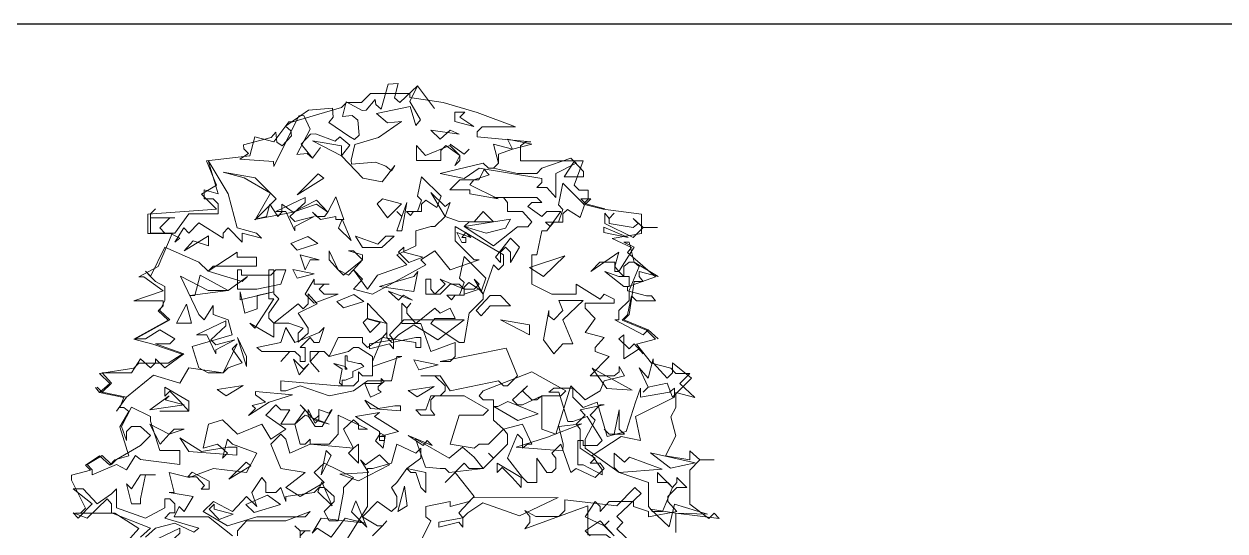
# Model space of a CAD drawing. Header units: millimetres. Extents: x 1667 to 847943, y 724 to 1832625.
# Drawn here: x 686878 to 691927, y 767382 to 769514 of the extents above; entities that cross this region are included whole.
import ezdxf

# ---------------------------------------------------------------- set-up
doc = ezdxf.new("R2010")
doc.units = ezdxf.units.MM
doc.layers.get('Defpoints').update_dxf_attribs({"color": 140})
doc.layers.add('.', color=1, linetype='Continuous', lineweight=0)

# ---------------------------------------------------------------- blocks, each defined once
blk = doc.blocks.new('PATHWAY OP1 FF-flat-1')
at = {"layer": 'Defpoints'}
blk.add_lwpolyline([(-1738646.3, -555933.6), (-1939762.5, -555933.6), (-1939762.5, -770018.2), (-1738646.3, -770018.2)], close=True, dxfattribs=at)
blk = doc.blocks.new('TREE2-flat-2')
at = {"color": 63}
for points in [[(-37.2, 1743.3), (-14.4, 1723.9), (60.5, 1793.9), (132.1, 1698.2), (60.5, 1793.9), (27.8, 1727.5), (72.5, 1650.6), (53.1, 1627.5), (29.6, 1706.5), (-112.6, 1677.4), (-66.8, 1638.8), (-7.9, 1643.8), (-104, 1576.3), (-203.4, 1546.5), (-219.4, 1481.7), (-218, 1464.8), (-116.7, 1473.1), (-72.7, 1455.8), (-49.9, 1436.1), (-34.7, 1458.9), (-88.5, 1390.5), (-170.4, 1405), (-259.1, 1499.6), (-224.8, 1544.7), (-265.9, 1579.7), (-285.5, 1561), (-368.8, 1592.3), (-390.1, 1590.5), (-428.9, 1549), (-381.5, 1489.2), (-347.2, 1534.5), (-381.5, 1489.2), (-404.3, 1508.6), (-446.7, 1505), (-391.6, 1611.5), (-417.8, 1668.9), (-439, 1667.1), (-544.2, 1454.4), (-546, 1475.4), (-687.1, 1484.9), (-650.8, 1509), (-669.7, 1528.7), (-671.1, 1545.6), (-554.6, 1576.8), (-535.2, 1599.6), (-531.6, 1557.4), (-509.2, 1542.2), (-470.2, 1583.8), (-472, 1605), (-494.8, 1624.2), (-398.4, 1691.9), (-297, 1700.5), (-293.9, 1662.3), (-313.3, 1639.3), (-228, 1582.8), (-205.2, 1567.9), (-185.5, 1586.5), (-190.9, 1649.7), (-214, 1668.9), (-256, 1665.5), (-239.9, 1726.4), (-172.9, 1689.6), (-156.2, 1691), (-117.6, 1736.6), (-115.8, 1715.6), (-93, 1696.2), (-63.4, 1800.5), (-21.2, 1804.1), (-37.2, 1743.3), (-37.2, 1743.3)], [(238, 1661.4), (297.3, 1623.5), (217, 1644.5), (217, 1682.6), (259.4, 1682.6), (238, 1661.4), (238, 1661.4)], [(459.6, 1527.3), (438.6, 1570), (540.2, 1548.5), (459.6, 1527.3), (459.6, 1527.3)], [(195.7, 1542.9), (237.9, 1500.7), (237.9, 1479.4), (217, 1458.4), (237.9, 1500.7), (178.8, 1542.9), (157.8, 1521.7), (157.8, 1479.4), (56, 1479.4), (56, 1542.9), (94.2, 1500.7), (195.7, 1542.9), (195.7, 1542.9)], [(-698, 1196), (-617.4, 1174.5), (-596.2, 1153.3), (-676.8, 1174.5), (-676.8, 1136.6), (-735.9, 1196), (-757.1, 1174.5), (-757.1, 1153.3), (-858.7, 1217), (-901.1, 1174.5), (-922.4, 1196), (-960.3, 1136.6), (-939.3, 1153.3), (-981.5, 1174.5), (-1062.1, 1174.5), (-1062.1, 1255.1), (-1040.9, 1276.1), (-1062.1, 1255.1), (-1062.1, 1238.2), (-960.3, 1238.2), (-981.5, 1238.2), (-1023.9, 1196), (-1002.7, 1174.5), (-960.3, 1174.5), (-901.1, 1255.1), (-778.1, 1255.1), (-778.1, 1297.3), (-799.6, 1318.8), (-837.5, 1318.8), (-837.5, 1356.7), (-778.1, 1339.7), (-820.8, 1479.5), (-735.9, 1339.7), (-698, 1196), (-698, 1196)], [(757.4, 1411.7), (677, 1411.7), (719.4, 1475.4), (757.4, 1432.9), (757.4, 1411.7), (757.4, 1411.7)], [(-534.1, 1318.7), (-622.6, 1230), (-557.6, 1342), (-669.1, 1407), (-757.6, 1430.3), (-622.6, 1407), (-534.1, 1318.7), (-534.1, 1318.7)], [(-446.3, 1335.9), (-357.6, 1424.4), (-334.3, 1405.6), (-446.3, 1335.9), (-446.3, 1335.9)], [(297.3, 1398.8), (280.6, 1377.9), (399.1, 1318.7), (280.6, 1339.7), (280.6, 1356.6), (195.7, 1356.6), (237.9, 1398.9), (318.5, 1398.8), (339.8, 1441.5), (360.7, 1420.1), (297.3, 1398.8), (297.3, 1398.8)], [(142, 1282.6), (94.4, 1313.1), (77.4, 1296.1), (77.4, 1265.9), (43.8, 1265.9), (30.3, 1249), (13.1, 1265.9), (60.7, 1265.9), (77.4, 1313.1), (60.7, 1330.2), (77.4, 1411.5), (158.9, 1330.2), (142, 1282.6), (142, 1282.6)], [(743.6, 1239.7), (690.1, 1274), (671.1, 1255), (671.1, 1220.7), (633, 1220.7), (617.9, 1201.8), (598.7, 1220.7), (652.2, 1220.7), (671.1, 1274), (652.2, 1293), (671.1, 1384.6), (762.6, 1293), (743.6, 1239.7), (743.6, 1239.7)], [(-282.8, 1231.4), (-282.8, 1244.9), (-347.4, 1231.4), (-381.3, 1261.9), (-364.3, 1244.9), (-330.5, 1244.9), (-316.7, 1261.9), (-364.3, 1295.7), (-462.5, 1261.9), (-625.1, 1231.4), (-574.3, 1244.9), (-560.7, 1295.7), (-526.9, 1244.9), (-509.9, 1261.9), (-509.9, 1295.7), (-462.5, 1261.9), (-364.3, 1312.6), (-316.7, 1261.9), (-282.8, 1326.4), (-249, 1231.4), (-282.8, 1231.4), (-282.8, 1231.4)], [(-66.8, 1238.1), (-109.2, 1297.3), (-87.8, 1318.7), (-7.7, 1297.3), (-66.8, 1238.1), (-66.8, 1238.1)], [(767.5, 1297.2), (848.1, 1276), (767.5, 1297.2), (746.3, 1318.7), (788.5, 1318.7), (767.5, 1297.2), (767.5, 1297.2)], [(-271.6, 1195.7), (-256.7, 1232.7), (-219.4, 1143.3), (-271.6, 1195.7), (-271.6, 1195.7)], [(886.5, 1257.7), (865.3, 1236.5), (865.3, 1215.3), (966.8, 1198.4), (988.1, 1215.3), (966.8, 1236.5), (1009.3, 1198.4), (1068.7, 1198.4), (1009.3, 1198.4), (966.8, 1155.9), (848.3, 1215.3), (848.3, 1257.7), (865.3, 1236.5), (886.5, 1257.7), (886.5, 1257.7)], [(284.7, 1156.2), (263.7, 1177.4), (246.5, 1156.2), (263.7, 1156.2), (263.7, 1135), (246.5, 1135), (225.3, 1177.4), (284.7, 1156.2), (284.7, 1156.2)], [(-820.8, 1013.8), (-698, 1094.1), (-698, 1073.1), (-617.4, 1073.1), (-617.4, 1034.8), (-799.6, 1034.8), (-820.8, 1013.8), (-676.8, 971.3), (-655.3, 992.6), (-735.9, 933.2), (-820.8, 933.2), (-936.4, 993.9), (-858.7, 831.6), (-837.5, 810.4), (-799.6, 869.8), (-799.6, 831.6), (-735.9, 810.4), (-719, 747), (-886.9, 697.5), (-858.7, 607.2), (-820.8, 586.2), (-757.1, 586.2), (-698, 708.8), (-719, 687.6), (-676.8, 628.4), (-735.9, 607.2), (-757.1, 586.2), (-901.2, 607.2), (-939.3, 543.6), (-1049.5, 577.4), (-1163.7, 484.4), (-1205.9, 425.1), (-1163.7, 484.4), (-1265.3, 505.7), (-1286.5, 526.7), (-1265.3, 505.7), (-1227.1, 543.6), (-1265.3, 586.3), (-1142.5, 586.2), (-1104.3, 645.4), (-1062.1, 607.2), (-1040.9, 628.5), (-1040.9, 645.4), (-1002.7, 607.2), (-922.4, 666.4), (-1040.9, 708.8), (-981.5, 708.8), (-960.3, 730), (-1024, 768.2), (-1083.1, 730), (-1125.5, 730), (-981.5, 810.4), (-1024, 848.6), (-1002.7, 891), (-1002.7, 950.4), (-1040.9, 971.4), (-1083.1, 1013.8), (-1062.1, 992.6), (-1002.7, 1115.4), (-858.7, 1051.7), (-820.8, 1013.8), (-820.8, 1013.8)], [(-445.8, 1103.4), (-472.7, 1130.3), (-401.1, 1159.8), (-359.4, 1130.2), (-445.8, 1103.4), (-445.8, 1103.4)], [(-72.5, 1161.2), (-38.6, 1161.2), (-89.4, 1114), (-170.7, 1114), (-201.1, 1161.2), (-106.3, 1127.5), (-72.5, 1161.2), (-72.5, 1161.2)], [(970.9, 1051.6), (1072.5, 992.5), (991.9, 1013.7), (991.9, 992.5), (1008.8, 971.3), (970.9, 971.3), (949.7, 831.5), (928.2, 810.3), (1030, 768.1), (1072.5, 730), (1030, 768.1), (1008.8, 746.9), (890.3, 810.3), (907.2, 810.3), (907.2, 848.5), (949.7, 890.9), (949.7, 933.1), (991.9, 1034.7), (970.9, 1051.6), (949.7, 1051.6), (928.2, 1034.7), (928.2, 992.5), (907.2, 1013.7), (890.3, 1013.7), (890.3, 1051.6), (826.7, 1051.6), (788.5, 1013.7), (907.2, 1094.1), (890.3, 1034.7), (907.2, 1013.7), (970.9, 1115.3), (928.2, 1136.5), (949.7, 1136.5), (970.9, 1051.6), (970.9, 1051.6)], [(328.9, 931.8), (275.6, 966.3), (256.4, 946.9), (256.4, 912.8), (218.3, 912.8), (203.2, 893.9), (184, 912.8), (237.2, 912.8), (256.4, 966.3), (237.3, 985.3), (256.4, 1076.7), (347.9, 985.3), (328.9, 931.8), (328.9, 931.8)], [(-522.6, 897.5), (-565, 838.4), (-565, 816.9), (-543.6, 795.9), (-442.2, 876.5), (-420.8, 855.3), (-399.8, 876.5), (-399.8, 918.7), (-361.6, 876.5), (-442.2, 838.4), (-399.8, 774.7), (-399.8, 753.7), (-442.2, 715.6), (-442.2, 753.7), (-420.8, 774.7), (-480.4, 795.9), (-543.6, 795.9), (-543.6, 736.8), (-645.4, 795.9), (-624.2, 774.7), (-543.6, 897.5), (-565, 897.5), (-565, 1020.3), (-543.6, 1020.3), (-543.6, 918.7), (-522.6, 897.5), (-522.6, 897.5)], [(-445.6, 984.4), (-464.1, 1021.7), (-374.5, 1002.9), (-445.6, 984.4), (-445.6, 984.4)], [(-543.4, 927.1), (-614.2, 912.2), (-614.2, 856.4), (-666.4, 837.9), (-685.3, 927.1), (-685.3, 893.7), (-543.4, 927.1), (-543.4, 927.1)], [(-251.7, 859.8), (-278.6, 886.7), (-207.2, 916.5), (-165.2, 886.7), (-251.7, 859.8), (-251.7, 859.8)], [(0.9, 913.3), (39, 892.3), (-62.5, 930.2), (-20.3, 892.3), (0.9, 913.3), (0.9, 913.3)], [(-138.4, 756.9), (-168.2, 798.6), (-153.3, 813.5), (-96.6, 798.6), (-138.4, 756.9), (-138.4, 756.9)], [(949.7, 687.5), (970.9, 708.7), (1008.8, 666.3), (991.9, 687.5), (928.2, 645.3), (928.2, 746.9), (907.2, 730), (949.7, 687.5), (949.7, 687.5)], [(-187.4, 625.7), (-177.9, 625.7), (-165.9, 613.7), (-211.3, 592.3), (-211.3, 568.2), (-244.7, 556.4), (-256.7, 556.4), (-256.7, 535), (-268.4, 544.5), (-256.7, 601.8), (-292.3, 625.7), (-244.7, 613.8), (-235.2, 601.8), (-244.7, 601.8), (-244.7, 658.9), (-235.2, 658.9), (-235.2, 637.5), (-187.4, 625.7), (-187.4, 625.7)], [(-396.2, 625.3), (-438, 578.8), (-461.4, 644), (-419.4, 602), (-396.2, 625.3), (-396.2, 625.3)], [(65.9, 598.8), (44.7, 641.1), (146.5, 619.8), (65.9, 598.8), (65.9, 598.8)], [(1110.4, 564.7), (1131.6, 586.2), (1131.6, 628.4), (1212.2, 564.7), (1131.6, 484.3), (1110.4, 543.5), (1030, 526.6), (1008.8, 505.6), (1030, 526.6), (991.9, 607.2), (1030, 564.7), (1051, 645.3), (1051, 628.4), (1110.4, 564.7), (1110.4, 564.7)], [(-104.8, 529.3), (-104.8, 517.4), (-93, 505.6), (-138.2, 484.2), (-161.9, 541.3), (-93, 541.3), (-93, 562.7), (-80.8, 550.8), (-104.8, 529.3), (-104.8, 529.3)], [(-745, 489.8), (-782, 516.3), (-673.4, 533.2), (-745, 489.8), (-745, 489.8)], [(-564.1, 464.1), (-650.4, 407.4), (-620.6, 437), (-635.5, 449), (-579, 464.1), (-620.6, 493.9), (-620.6, 508.8), (-465.7, 493.9), (-564.1, 464.1), (-564.1, 464.1)], [(58.9, 485.7), (21.4, 512.2), (130.2, 529.3), (58.9, 485.7), (58.9, 485.7)], [(-35.5, 448.3), (-11.8, 448.3), (-11.8, 426.8), (-138.2, 436.3), (-161.9, 472.2), (-104.8, 436.3), (-35.5, 448.3), (-35.5, 448.3)], [(-1062.1, 382.9), (-1024, 260.1), (-939.3, 260), (-939.3, 200.7), (-1104.3, 221.9), (-1125.6, 238.8), (-1163.7, 179.5), (-1205.9, 200.7), (-1307.7, 158.3), (-1307.7, 179.5), (-1328.7, 200.7), (-1265.3, 238.8), (-1227.1, 200.7), (-1205.9, 221.9), (-1104.3, 281), (-1062.1, 323.5), (-1104.3, 361.6), (-1142.5, 361.6), (-1163.7, 340.6), (-1163.7, 302.3), (-1184.9, 361.6), (-1142.5, 442), (-1062.1, 403.8), (-1062.1, 382.9), (-1062.1, 382.9)], [(-1024, 425.1), (-901.2, 425.1), (-1024, 425.1), (-1024, 425.1)], [(-355.3, 390.5), (-355.3, 432), (-313.3, 417.4), (-298.7, 432), (-340.4, 360.7), (-370.2, 360.7), (-400, 405.4), (-400, 432), (-370.2, 375.6), (-355.3, 390.5), (-355.3, 390.5)], [(-737.7, 274.9), (-699.6, 274.9), (-699.6, 240.9), (-901.6, 256), (-939.8, 313.1), (-848.4, 256), (-737.7, 274.9), (-737.7, 274.9)], [(-84.5, 270.2), (-117.2, 300.4), (-95.5, 333.2), (-75.9, 322.1), (-84.5, 270.2), (-84.5, 270.2)], [(101.1, 302.2), (122.3, 281), (20.5, 323.4), (84.2, 281), (101.1, 302.2), (101.1, 302.2)], [(-732.6, 139), (-660.1, 211.5), (-641.1, 196.2), (-732.6, 139), (-732.6, 139)], [(-1083.1, 158.2), (-1104.4, 56.7), (-1104.4, 35.4), (-1142.5, 35.4), (-1163.7, 120.3), (-1142.5, 99.1), (-1104.3, 158.2), (-1040.9, 158.2), (-1083.1, 158.2), (-1083.1, 158.2)], [(-816.5, 97.7), (-849.9, 97.7), (-835, 112.6), (-868.5, 149.9), (-905.9, 149.9), (-887.2, 168.4), (-816.5, 131.1), (-816.5, 97.7), (-816.5, 97.7)], [(-358.5, 86.2), (-341.6, 128.6), (-299.1, 26.8), (-358.5, 86.2), (-358.5, 86.2)], [(16.2, 27), (-22.6, 3.6), (4.9, 110.1), (16.2, 27), (16.2, 27)], [(-1286.5, 35.5), (-1227.2, 77.9), (-1205.9, 99.1), (-1205.9, 18.7), (-1083.1, -23.7), (-1002.8, 18.7), (-1002.8, 56.7), (-981.6, 56.7), (-960.3, 35.4), (-960.3, -2.5), (-981.6, -2.5), (-1002.8, -23.7), (-858.8, -66.1), (-880, -83.1), (-960.3, -44.9), (-1040.9, -66.1), (-1083.1, -104.1)], [(-1104.4, -104.1), (-1062.1, -66.1), (-1227.2, -2.5), (-1227.2, 35.4), (-1244.1, 56.7), (-1328.7, -23.7), (-1388.1, -2.5), (-1367.1, -23.7), (-1307.7, 35.5), (-1388.1, 99.1), (-1345.7, 99.1), (-1286.5, 35.5), (-1286.5, 35.5)], [(-627.1, -0.7), (-661.5, 33.6), (-570, 71.8), (-516.5, 33.6), (-627.1, -0.7), (-627.1, -0.7)], [(-217.7, 2.7), (-198.9, 49.2), (-152.4, -62.6), (-217.7, 2.7), (-217.7, 2.7)]]:
    blk.add_lwpolyline(points, dxfattribs=at)
at = {"color": 85}
for points in [[(27.8, 1744.7), (167.5, 1723.7), (311.5, 1681.2), (472.3, 1622.1), (332.5, 1622.1), (311.5, 1600.9), (311.5, 1579.7), (535.9, 1558.4), (514.9, 1558.4), (493.7, 1541.5), (493.7, 1478.1), (756.2, 1478.1), (718.1, 1376.5), (739.3, 1355.3), (777.2, 1355.3), (777.2, 1316.9), (756.2, 1295.9), (840.9, 1274.7), (1001.8, 1253.7), (1001.8, 1173.1), (879, 1151.9), (959.6, 1113.9), (942.5, 1092.7), (1061, 991.1), (942.5, 948.7), (942.5, 931.8), (1022.8, 910.5), (1044, 910.5), (1061, 889.3), (980.6, 889.3), (959.6, 910.6), (942.5, 830.2), (921.2, 809), (1022.8, 766.5), (1061, 728.6), (980.6, 707.4), (1044, 626.8), (1124.6, 605.8), (1145.6, 584.6), (1205.2, 584.6), (1162.5, 542.1), (1226.2, 483), (1145.6, 504.2), (1145.6, 440.6), (1124.6, 402.4), (1145.6, 321.8), (1103.4, 237.4), (1205.2, 220.5), (1205.2, 258.6), (1247.4, 220.5), (1306.8, 220.5), (1247.4, 220.5), (1205.2, 178), (1205.2, 34), (1285.3, -25.1), (1306.8, -3.9), (1328, -25.2), (1145.6, -3.9), (1145.6, -84.5)], [(-1255.6, -228.4), (-1111.4, -67.5), (-1213.2, -3.8), (-1378.4, -3.8), (-1357, -3.8), (-1336, 17.2), (-1395.3, 135.9), (-1395.3, 156.9), (-1314.7, 178.1), (-1336, 199.1), (-1276.6, 237.5), (-1234.1, 199.1), (-1213.2, 220.6), (-1153.8, 237.5), (-1191.9, 360.3), (-1153.8, 423.7), (-1175, 440.6), (-1191.9, 440.6), (-1175, 483.1), (-1276.6, 504.3), (-1293.5, 525.3), (-1276.6, 504.3), (-1234.1, 542.2), (-1276.6, 584.7), (-1132.8, 605.9), (-1111.3, 626.9), (-988.5, 626.9), (-929.4, 665), (-1052.2, 707.5), (-1132.8, 728.7), (-988.5, 809), (-1031, 847.2), (-1009.7, 868.4), (-1009.7, 889.4), (-1132.8, 889.4), (-1009.7, 931.8), (-1090.3, 991.2), (-1111.3, 991.2), (-1030.9, 1033.4), (-971.6, 1173.2), (-1073.4, 1173.2), (-1073.4, 1253.8), (-785.3, 1274.7), (-848.8, 1338.4), (-785.3, 1376.5), (-827.8, 1478.1), (-645.6, 1499.3), (-624.4, 1579.7), (-543.8, 1558.5), (-480.3, 1643.1), (-463.6, 1643.1), (-260.2, 1702.5), (-239, 1723.7), (-175.4, 1723.7), (-137.4, 1761.6), (27.8, 1761.6), (27.8, 1744.7), (27.8, 1744.7)]]:
    blk.add_lwpolyline(points, dxfattribs=at)
at = {"color": 106}
for points in [[(197.1, 1607.9), (154.9, 1570), (116.7, 1607.9), (235.2, 1591), (197.1, 1607.9), (197.1, 1607.9)], [(400.5, 1506.3), (400.5, 1468.1), (379.3, 1447.2), (480.8, 1425.7), (561.4, 1425.7), (582.4, 1447.1), (705.2, 1489.4), (726.7, 1468.1), (641.8, 1425.7), (641.8, 1324.3), (603.9, 1366.6), (561.4, 1366.6), (582.4, 1387.6), (582.4, 1404.5), (319.9, 1447.2), (256.5, 1404.5), (154.9, 1425.7), (336.8, 1468.2), (358, 1447.2), (379.3, 1447.2), (400.5, 1468.1), (379.3, 1548.5), (459.6, 1527.3), (400.5, 1506.3), (400.5, 1506.3)], [(277.7, 1527.3), (256.5, 1506.3), (197.1, 1548.5), (256.5, 1506.3), (277.7, 1527.3), (277.7, 1527.3)], [(197.1, 1302.9), (176.1, 1243.8), (235.2, 1222.6), (298.9, 1222.5), (336.8, 1264.8), (379.2, 1222.5), (277.7, 1222.5), (256.4, 1201.6), (379.2, 1121), (480.8, 1201.5), (523.3, 1201.5), (540.2, 1222.5), (502.1, 1264.8), (438.6, 1264.8), (438.6, 1302.9), (421.7, 1324.4), (379.3, 1324.4), (561.4, 1324.3), (582.4, 1302.9), (540.2, 1302.9), (523.3, 1286), (582.4, 1243.8), (603.9, 1264.7), (663, 1264.7), (603.9, 1184.4), (582.4, 1184.4), (561.4, 1082.8), (540.2, 1082.8), (540.2, 960), (624.8, 917.6), (726.6, 917.6), (726.7, 960), (828, 896.6), (845.2, 917.6), (887.4, 896.6), (887.4, 879.6), (764.6, 879.6), (764.6, 858.4), (807, 816), (764.6, 756.8), (845.2, 735.6), (807, 693.2), (807, 676.2), (866.4, 655), (785.8, 574.7), (887.4, 574.7), (908.6, 591.6), (908.6, 612.8), (929.8, 574.7), (845.1, 553.4), (828, 511.2), (764.6, 473.1), (705.2, 532.2), (641.7, 329.1), (582.4, 350.3), (582.4, 490), (502, 451.9), (480.8, 451.9), (459.6, 473.1), (523.2, 532.2), (502, 511.2), (540.2, 473.1), (561.4, 473.1), (582.4, 490), (663, 490), (684.2, 511.2), (540.2, 591.6), (336.8, 511.2), (319.9, 490), (336.8, 473.1), (379.2, 473.1), (379.2, 388.4), (421.7, 350.3), (502, 371.5), (540.2, 286.6), (523.2, 286.6), (502, 269.7), (502, 307.8), (480.8, 329.1), (438.6, 227.5), (502, 147.1), (523.2, 125.9), (561.4, 125.9), (561.4, 227.5), (603.8, 168.1), (624.8, 168.1), (641.7, 185), (641.7, 227.5), (624.8, 248.7), (663, 286.6), (705.2, 168.1), (726.6, 185), (807, 147.1), (845.1, 185), (828, 206.3), (785.8, 206.3), (807, 227.5), (743.6, 269.7), (743.6, 350.3), (726.6, 371.5), (764.6, 409.4), (743.6, 430.6), (845.1, 451.9), (828, 451.9), (785.8, 409.4), (807, 388.4), (764.5, 307.8), (764.5, 269.7), (908.6, 168.1), (1031.4, 125.9), (1031.4, 24.3), (1048.3, 3.1), (1090.7, 3.1), (1132.9, 104.7), (1112, 125.9), (1069.5, 125.9), (1069.5, 168.1), (1132.9, 104.7), (1149.9, 125.9), (1149.9, 147.1), (1192.3, 104.7), (1149.9, 104.7), (1112, 66.5), (1112, 45.3), (1149.9, 3.1), (1031.4, -18.1), (1031.4, 3.1), (967.9, 24.3), (967.9, 45.3), (866.3, 45.3), (828, 3.1), (828, 24.3), (807, 45.3), (764.5, -18.1), (845.1, -56.3), (866.3, -35.1), (845.1, -56.3), (887.3, -98.5)], [(887.3, -98.5), (828, -35.1), (764.5, -77.5), (785.8, -98.5)], [(-433.7, -119.7), (-433.7, -77.5), (-455.1, -56.2), (-433.7, -77.5), (-391.5, -77.5), (-412.7, -77.5), (-433.7, -98.4)], [(-251.7, -136.6), (-150.2, 24.3), (-150.1, 185.1), (-128.9, 185.1), (-48.6, 206.3), (-27.3, 286.6), (53.2, 248.7), (74.2, 269.7), (74.2, 227.5), (14.9, 185.1), (95.5, 168.1), (95.5, 83.5), (74.2, 104.7), (53.2, 168.1), (32, 168.1), (14.9, 185.1), (-27.3, 125.9), (-48.6, 104.7), (-27.4, 66.6), (-27.4, 24.3), (-48.6, 3.1), (-107.9, 45.3), (-171.4, -18.1), (-107.9, -56.2), (-86.5, -56.2), (-69.6, -35), (-86.5, -56.2), (-128.9, -98.5)], [(14.8, -238.2), (116.7, -35), (95.4, -18.1), (95.4, 24.3), (197, 45.3), (197, 24.3), (277.6, 45.3), (298.8, 66.5), (218.3, 168.1), (176, 125.9), (256.4, 206.3), (277.6, 185.1), (336.8, 185.1), (379.2, 227.5), (358, 248.7), (379.2, 227.5), (438.6, 286.6), (438.6, 329.1), (421.7, 350.3), (358, 286.6), (319.8, 286.6), (298.8, 269.7), (197, 286.6), (235.2, 409.4), (336.8, 409.4), (358, 430.7), (256.4, 490), (133.4, 490), (116.7, 473.1), (116.7, 430.7), (133.4, 409.4), (74.2, 409.4), (53.3, 430.7), (95.5, 430.7), (116.7, 490), (154.8, 490), (176.1, 511.2), (176.1, 532.2), (133.4, 574.7), (74.3, 574.7), (154.8, 574.7), (197, 511.2), (400.4, 553.5), (421.7, 532.2), (438.6, 532.2), (480.8, 574.7), (433, 690.3), (154.8, 634.1), (197.1, 634.1), (218.3, 655), (218.3, 714.4), (116.7, 676.3), (74.3, 794.8), (-6.1, 794.8), (-6.1, 879.7), (14.9, 858.4), (32, 879.7), (14.9, 858.4), (14.9, 837.2), (53.3, 794.8), (133.4, 858.4), (154.8, 837.2), (197.1, 858.4), (218.3, 816), (133.4, 816), (116.7, 794.8), (235.2, 714.4), (256.4, 714.4), (277.7, 837.2), (336.8, 896.6), (336.8, 917.6), (319.9, 938.8), (256.4, 917.6), (256.4, 938.8), (235.2, 960), (197.1, 960), (176.1, 938.8), (154.9, 917.6), (95.5, 917.6), (95.5, 981.2), (116.7, 981.2), (116.7, 938.8), (133.4, 917.6), (176.1, 960), (154.9, 981.2), (256.4, 938.8), (298.9, 938.8), (319.9, 960), (298.9, 981.2), (336.8, 917.6), (379.2, 1040.4), (400.5, 1019.4), (421.7, 1040.4), (421.7, 1082.8), (218.3, 1201.6), (218.3, 1142.2), (298.9, 1061.6), (319.9, 1061.6), (197.1, 1019.4), (133.4, 1099.8), (74.3, 1061.6), (95.5, 1040.4), (-128.9, 917.6), (-209.5, 938.8), (-171.3, 981.3), (-209.5, 1019.4), (-230.7, 998.2), (-272.9, 1019.4), (-310.8, 1061.6), (-310.8, 1099.8), (-272.9, 1019.4), (-251.7, 998.2), (-171.3, 1061.6), (-209.5, 1099.8), (-230.7, 1099.8), (-171.3, 1082.8), (-171.3, 1061.6), (-209.5, 1019.4), (-150.1, 938.8), (-107.9, 998.2), (14.9, 1040.4), (-27.3, 1082.8), (53.3, 1121), (53.3, 1184.4), (116.7, 1201.6), (133.4, 1201.6), (176.1, 1243.8), (116.7, 1345.4), (176.1, 1286), (197.1, 1302.9), (197.1, 1302.9)], [(-476.3, 1243.8), (-455.1, 1222.6), (-374.5, 1243.8), (-455.1, 1201.6), (-455.1, 1184.4), (-493.2, 1264.8), (-535.4, 1264.8), (-412.6, 1324.4), (-412.6, 1302.9), (-476.3, 1243.8), (-476.3, 1243.8)], [(-27.3, 1184.4), (-6.1, 1243.8), (-27.3, 1264.8), (-6.1, 1243.8), (14.9, 1302.9), (-6.1, 1184.4), (-27.3, 1184.4), (-27.3, 1184.4)], [(-882.6, 1142.2), (-921, 1099.8), (-819.2, 1163.2), (-819.2, 1121), (-882.6, 1142.2), (-882.6, 1142.2)], [(-391.4, 1061.6), (-412.7, 1019.4), (-433.6, 1082.8), (-353.5, 1061.6), (-391.4, 1061.6), (-391.4, 1061.6)], [(-556.7, 998.2), (-535.5, 1019.4), (-493.2, 1019.4), (-514.2, 960), (-616, 938.8), (-696.4, 938.8), (-696.4, 1019.4), (-679.5, 1019.4), (-679.5, 998.2), (-556.7, 998.2), (-556.7, 998.2)], [(-310.8, 960), (-332.3, 960), (-353.5, 938.8), (-332.3, 917.6), (-272.9, 917.6), (-374.5, 879.7), (-412.7, 917.6), (-374.5, 981.3), (-374.5, 960), (-310.8, 960), (-310.8, 960)], [(-953.3, 795.7), (-911.1, 876.3), (-889.6, 795.7), (-953.3, 795.7), (-953.3, 795.7)], [(-69.5, 735.6), (-48.5, 714.4), (53.3, 735.6), (74.3, 735.6), (74.3, 693.2), (53.3, 693.2), (53.3, 714.4), (-86.5, 735.6), (-128.9, 634.1), (-128.9, 612.8), (-6.1, 655.1), (-27.3, 655.1), (-48.6, 553.5), (-150.1, 553.5), (-209.5, 511.3), (-310.9, 490.1), (-433.7, 532.3), (-493.3, 511.3), (-514.3, 511.3), (-514.3, 553.5), (-272.9, 532.3), (-209.5, 532.3), (-188.1, 553.5), (-188.1, 591.6), (-171.4, 574.7), (-128.9, 574.7), (-128.9, 655.1), (-188.1, 693.2), (-209.5, 693.2), (-230.7, 676.3), (-310.9, 655.1), (-332.3, 676.3), (-353.5, 676.3), (-391.4, 634.1), (-353.5, 591.6), (-391.4, 634.1), (-391.4, 676.3), (-332.3, 676.3), (-310.9, 655.1), (-272.9, 735.7), (-171.3, 735.6), (-171.3, 714.4), (-150.1, 693.2), (-86.5, 735.6), (-69.5, 756.9), (-69.5, 794.8), (-150.1, 816), (-150.1, 879.7), (-69.5, 794.8), (-69.5, 735.6), (-69.5, 735.6)], [(-809.5, 725.7), (-788.3, 704.7), (-707.7, 725.7), (-788.3, 683.3), (-788.3, 666.4), (-826.2, 747), (-868.7, 747), (-745.9, 806.1), (-745.9, 785.1), (-809.5, 725.7), (-809.5, 725.7)], [(-353.5, 756.9), (-332.3, 777.9), (-353.5, 714.4), (-374.5, 714.4), (-391.4, 735.7), (-433.7, 693.2), (-412.7, 693.2), (-412.7, 634.1), (-433.7, 634.1), (-433.7, 655.1), (-455.1, 676.3), (-476.3, 676.3), (-514.2, 634.1), (-476.3, 676.3), (-594.8, 676.3), (-616.1, 693.2), (-514.2, 714.4), (-493.2, 777.9), (-455.1, 714.4), (-353.5, 756.9), (-353.5, 756.9)], [(-658.3, 612.9), (-696.4, 735.7), (-658.3, 655.1), (-658.3, 612.9), (-658.3, 612.9)], [(-921, 451.9), (-1064.8, 430.7), (-984.2, 490.1), (-1001.2, 473.1), (-921, 451.9), (-921, 451.9)], [(-476.3, 430.7), (-514.3, 371.5), (-455.1, 371.5), (-412.7, 430.7), (-433.7, 451.9), (-374.5, 388.5), (-353.5, 409.5), (-374.5, 388.5), (-310.9, 371.5), (-412.7, 409.5), (-455.1, 371.5), (-433.7, 286.7), (-412.7, 286.7), (-391.5, 307.9), (-391.5, 286.7), (-310.9, 286.7), (-272.9, 329.1), (-272.9, 409.5), (-150.1, 350.3), (-188.1, 350.3), (-188.1, 371.5), (-209.5, 388.5), (-251.7, 350.3), (-209.5, 269.7), (-188.1, 286.7), (-188.1, 206.3), (-230.7, 248.7), (-209.5, 269.7), (-391.5, 286.7), (-476.3, 248.7), (-493.3, 307.9), (-514.3, 329.1), (-556.7, 286.7), (-514.3, 185.1), (-412.7, 168.2), (-493.3, 104.7), (-433.7, 66.6), (-332.3, 125.9), (-374.5, 168.1), (-332.3, 206.3), (-209.5, 147.1), (-251.7, 104.7), (-251.7, 83.5), (-273, -35), (-310.9, -35), (-332.3, 3.1), (-289.9, 45.3), (-289.9, 66.6), (-332.3, 104.7), (-353.5, 104.7), (-374.5, 83.5), (-493.3, 66.6), (-493.3, 45.4), (-514.3, 104.7), (-535.5, 83.5), (-577.9, 83.5), (-577.9, 125.9), (-594.9, 147.2), (-637.1, 83.5), (-616.1, 24.4), (-658.3, 66.6), (-717.7, 3.1), (-798.3, 45.4), (-840.5, 3.2), (-738.9, -56.2), (-616.1, -18.1), (-412.7, -18.1), (-391.5, 3.1), (-493.3, -35), (-658.3, -35), (-696.4, -77.4), (-696.4, -98.4)], [(-717.7, -98.4), (-819.2, -18.1), (-963.3, -18.1), (-942, 24.4), (-921.1, 3.2), (-882.7, 66.6), (-984.3, 83.5), (-963.3, 83.5), (-984.3, 168.2), (-899.6, 147.2), (-798.2, 185.1), (-658.3, 168.2), (-616.1, 248.7), (-717.7, 286.7), (-738.9, 307.9), (-759.9, 227.5), (-738.9, 248.8), (-781.1, 286.7), (-840.5, 269.8), (-819.2, 371.6), (-759.9, 388.5), (-696.4, 329.1), (-594.8, 371.5), (-556.7, 307.9), (-493.3, 350.3), (-577.9, 409.5), (-535.5, 451.9), (-514.3, 430.7), (-476.3, 430.7), (-476.3, 430.7)], [(929.8, 329), (866.4, 329.1), (845.1, 350.3), (866.4, 329.1), (887.4, 329.1), (908.6, 430.6), (908.6, 350.3), (929.8, 329), (929.8, 329)], [(-963.3, 350.3), (-921, 350.3), (-984.2, 329.1), (-1022.6, 286.7), (-1064.8, 371.6), (-984.2, 329.1), (-963.3, 350.3), (-963.3, 350.3)], [(-1002.8, -146.5), (-981.6, -167.7), (-901.2, -146.5), (-981.6, -188.9), (-981.6, -205.9), (-1019.9, -125.3), (-1062.1, -125.3), (-939.3, -66.1), (-939.3, -87.4), (-1002.8, -146.5), (-1002.8, -146.5)]]:
    blk.add_lwpolyline(points, dxfattribs=at)
at = {"color": 99}
for points in [[(-259.1, 1499.6), (-381.9, 1563), (-259.1, 1541.8), (-259.1, 1499.6), (-259.1, 1499.6)], [(349.2, 1174), (256.4, 1201.6), (451, 1233.6), (429.8, 1195.5), (349.2, 1174), (349.2, 1174)], [(843.8, 1177.6), (843.8, 1199), (945.2, 1156.4), (843.8, 1177.6), (843.8, 1177.6)], [(82.6, 1072.7), (23, 1051.4), (-19.2, 1093.9), (2, 1114.9), (2, 1093.9), (82.6, 1072.7), (82.6, 1072.7)], [(451, 1051.4), (451, 1093.9), (429.8, 1114.9), (408.6, 1093.9), (408.6, 1051.4), (387.6, 1072.7), (451, 1153), (489.2, 1114.9), (451, 1051.4), (451, 1051.4)], [(531.4, 1030.2), (679.9, 1078.7), (590.5, 992.1), (531.4, 1030.2), (531.4, 1030.2)], [(-99.8, 949.9), (44.5, 992.1), (61.4, 1013.3), (44.5, 928.6), (-99.8, 949.9), (-99.8, 949.9)], [(928.2, 992.5), (949.7, 992.5), (949.7, 950.3), (928.2, 950.3), (848.1, 1013.7), (907.2, 992.5), (928.2, 992.5), (928.2, 992.5)], [(-896.9, 912), (-875.6, 912), (-854.4, 996.9), (-735.9, 933.2), (-896.9, 912), (-896.9, 912)], [(451, 869.3), (366.1, 869.3), (328.2, 827.1), (307, 848.3), (366.1, 911.7), (408.6, 911.7), (451, 869.3), (451, 869.3)], [(671.1, 809.9), (713.3, 708.5), (671.1, 708.5), (633.2, 666.1), (590.5, 725.5), (612, 848.3), (612, 827), (633.2, 809.9), (671.1, 848.3), (654.2, 890.5), (756, 890.5), (671.1, 809.9), (671.1, 809.9)], [(146, 725.5), (44.5, 788.9), (-19.2, 746.5), (-40.2, 725.5), (-40.2, 687.1), (-57.1, 708.6), (-142, 687.1), (-142, 708.6), (-40.2, 725.5), (-57.1, 746.5), (2, 809.9), (256.4, 810.4), (146, 725.5), (146, 725.5)], [(531.4, 746.5), (408.6, 809.9), (531.4, 788.9), (531.4, 746.5), (531.4, 746.5)], [(962.3, 513.9), (793.9, 606.9), (856.4, 520.9), (962.3, 513.9), (962.3, 513.9)], [(-901.2, 425.1), (-939.3, 467.5), (-981.5, 509.7), (-1002.8, 488.7), (-1002.8, 526.6), (-901.2, 467.5), (-901.2, 425.1), (-901.2, 425.1)], [(713.3, 484.1), (756, 441.5), (815.1, 462.9), (857.6, 318.7), (937.9, 340.1), (976.1, 462.9), (997.3, 522.1), (997.3, 484.1), (1120.1, 505.1), (1141.1, 522), (1141.1, 484.1), (976.1, 403.5), (997.3, 301.7), (916.7, 318.7), (793.9, 238.5), (836.3, 178.9), (836.3, 157.9), (756, 200.2), (734.7, 200.2), (734.8, 301.7), (756, 301.7), (756, 280.7), (815.1, 280.7), (836.3, 301.7), (772.9, 403.5), (713.3, 382.3), (692.3, 382.3), (654.2, 505.1), (612, 505.1), (633.2, 522.1), (713.3, 522.1), (713.3, 484.1), (713.3, 484.1)], [(482.2, 385.7), (380.8, 444.9), (397.7, 444.9), (439.9, 466.3), (567, 415.1), (482.2, 385.7), (482.2, 385.7)], [(-19.2, 340.1), (-99.8, 318.7), (-78.4, 318.7), (-78.4, 301.8), (-99.8, 301.8), (-99.8, 340.2), (-201.2, 403.6), (-99.8, 420.5), (-120.8, 403.6), (-19.2, 340.1), (-19.2, 340.1)], [(671.1, 259.5), (475.2, 274), (606.5, 316.2), (750.6, 372.8), (654.2, 361.3), (672.9, 287.3), (671.1, 259.5), (671.1, 259.5)], [(249.2, 274), (298.8, 231.8), (336.8, 185.1), (193, 168.1), (176, 185.1), (154.8, 185.1), (94.1, 190.7), (51.9, 309.2), (193, 227.5), (249.2, 274), (249.2, 274)], [(-345.2, 158), (-324.2, 259.6), (-302.7, 238.6), (-345.2, 158), (-345.2, 158)], [(-188.1, 132.9), (-266, 161.1), (-145.9, 168.1), (-179.9, 221.6), (-159, 200.2), (-99.8, 242.6), (-57.1, 200.2), (-188.1, 132.9), (-188.1, 132.9)], [(496.4, 104.7), (458.2, 147.1), (416, 189.3), (394.8, 168.1), (394.8, 206.3), (496.4, 147.1), (496.4, 104.7), (496.4, 104.7)], [(951, 231.8), (1089.4, 182.3), (908.6, 168.1), (887.3, 189.3), (887.3, 248.7), (929.8, 210.5), (951, 231.8), (951, 231.8)], [(1226.9, 208.9), (1039.3, 250.3), (1123.5, 185.7), (1226.9, 208.9), (1226.9, 208.9)], [(898.2, -17.7), (923.5, -43.2), (898.2, -68.7), (999.7, -165.3), (898.2, -215.9), (949, -165.3), (852.6, -94), (776, -94), (776.1, 27.9), (511.9, -68.7), (532.2, -43.2), (532.3, -17.7), (511.9, 7.6), (557.5, -17.7), (654.1, -17.7), (679.7, 7.6), (679.7, 53.2), (898.2, 27.9), (974.5, 104.2), (999.8, 78.7), (898.2, -17.7), (898.2, -17.7)], [(489.4, -15.2), (335.4, 39.9), (272, -2.3), (250.8, -23.5), (250.8, -61.7), (233.8, -40.7), (149.2, -61.7), (149.2, -40.7), (250.8, -23.5), (233.8, -2.3), (293.2, 61.1), (651.7, 62.2), (489.4, -15.2), (489.4, -15.2)], [(-714.7, -8.1), (-774.1, -29.4), (-816.5, 13.1), (-795.3, 34.1), (-795.3, 13.1), (-714.7, -8.1), (-714.7, -8.1)], [(1145.6, -3.9), (1039.5, 13.9), (1117.6, -60.6), (1141.1, 35.1), (1279.7, -8.2), (1145.6, -3.9), (1145.6, -3.9)], [(-243.6, -24), (-302.8, -104.5), (-362.1, -66.4), (-383.3, -87.6), (-345.2, -24), (-159, -45.4), (-243.6, -24), (-243.6, -24)]]:
    blk.add_lwpolyline(points, dxfattribs=at)
blk = doc.blocks.new('zw$529B-flat-1')
at = {"layer": '.'}
blk.add_blockref('TREE2-flat-2', (167088.8, 171684.9), dxfattribs=at)

msp = doc.modelspace()

# ---------------------------------------------------------------- block references
at = {"layer": '.'}
msp.add_blockref('zw$529B-flat-1', (521383.102, 595775.339), dxfattribs=at)
msp.add_blockref('PATHWAY OP1 FF-flat-1', (2432612.794, 1325447.618))

doc.saveas('drawing.dxf')
